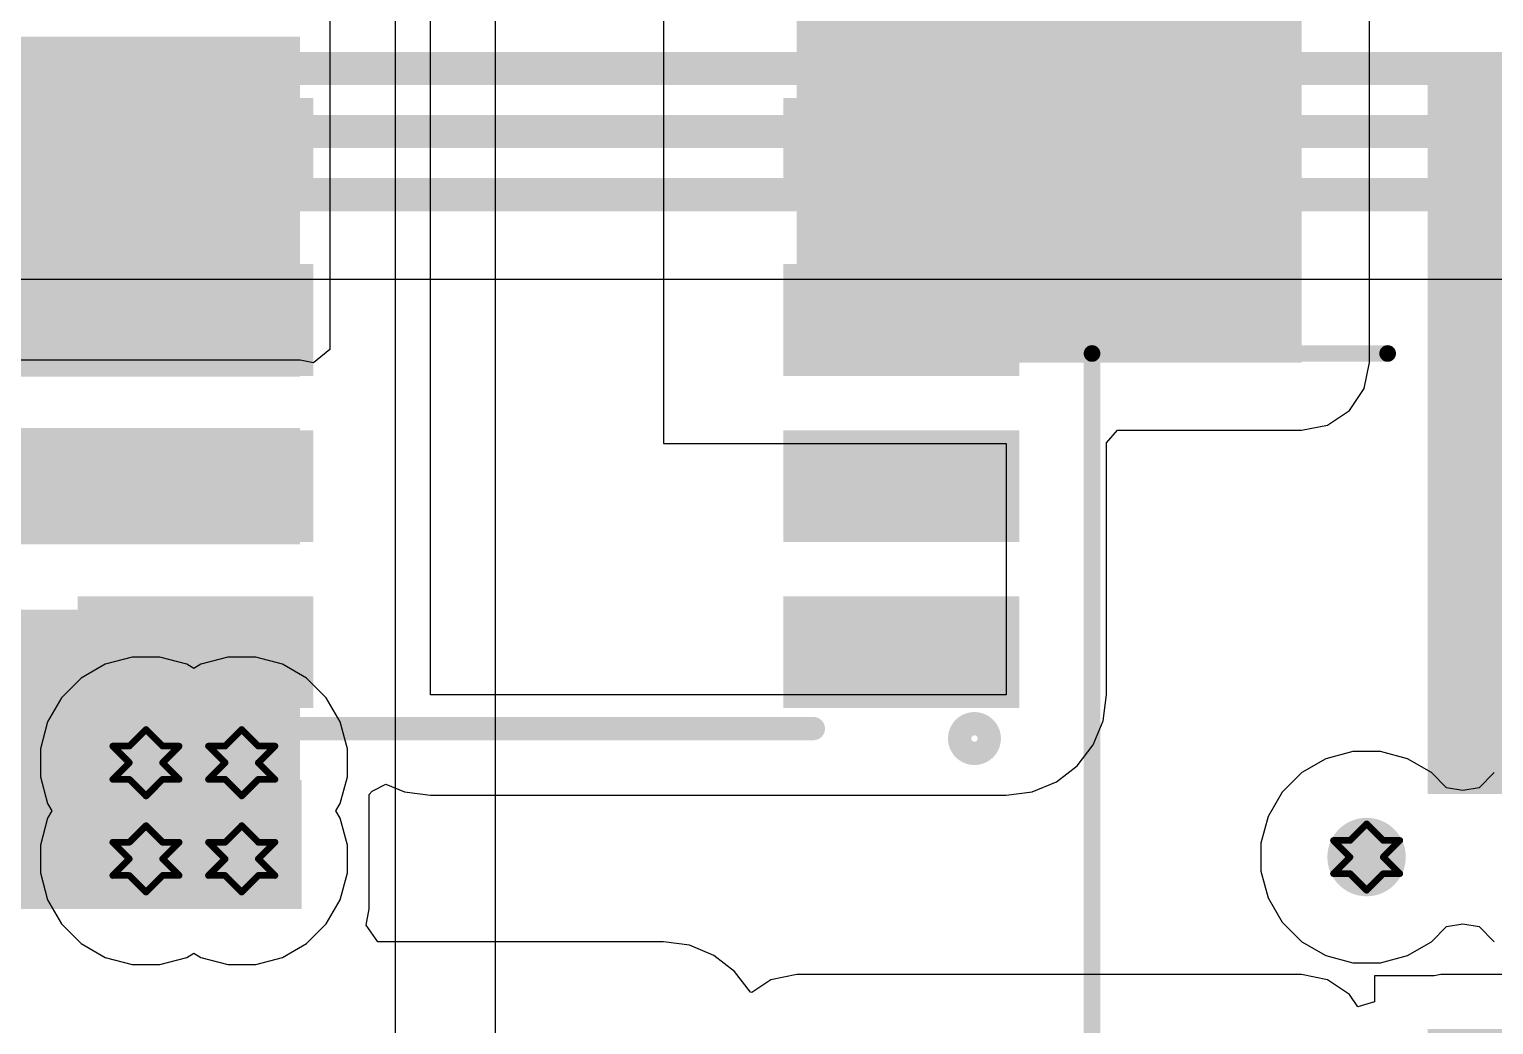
# Model space of a CAD drawing. Header units: inches. Extents: x -3 to 5437, y -3 to 5435.
# Drawn here: x 47.67 to 58.87, y 38.69 to 46.3 of the extents above; entities that cross this region are included whole.
import ezdxf

# ---------------------------------------------------------------- set-up
doc = ezdxf.new("R2010")
doc.units = ezdxf.units.IN
for name, color, linetype in [('Bottom Layer', 5, 'Continuous'), ('Bottom Solder', 6, 'Continuous'), ('Drill Drawing', 1, 'Continuous'), ('GND', 16, 'Continuous'), ('PWR', 76, 'Continuous'), ('Top Layer', 1, 'Continuous'), ('Top Overlay', 2, 'Continuous'), ('Top Paste', 8, 'Continuous'), ('Top Solder', 216, 'Continuous'), ('Via Holes', 16, 'Continuous')]:
    doc.layers.add(name, color=color, linetype=linetype)

# ---------------------------------------------------------------- blocks, each defined once
blk = doc.blocks.new('SOIC_8_120')
at = {"layer": 'Top Layer'}
for points in [[(-1.867, 1.58), (-3.467, 1.58), (-3.467, 2.23), (-1.867, 2.23)], [(3.533, 1.58), (1.933, 1.58), (1.933, 2.23), (3.533, 2.23)], [(-1.867, 0.31), (-3.467, 0.31), (-3.467, 0.96), (-1.867, 0.96)], [(3.533, 0.31), (1.933, 0.31), (1.933, 0.96), (3.533, 0.96)], [(-1.867, -0.96), (-3.467, -0.96), (-3.467, -0.31), (-1.867, -0.31)], [(3.533, -0.96), (1.933, -0.96), (1.933, -0.31), (3.533, -0.31)], [(-1.867, -2.23), (-3.467, -2.23), (-3.467, -1.58), (-1.867, -1.58)], [(3.533, -2.23), (1.933, -2.23), (1.933, -1.58), (3.533, -1.58)]]:
    blk.add_hatch(color=1, dxfattribs=at).paths.add_polyline_path(points)
at = {"layer": 'Top Paste'}
for points in [[(-1.867, 1.58), (-3.467, 1.58), (-3.467, 2.23), (-1.867, 2.23)], [(3.533, 1.58), (1.933, 1.58), (1.933, 2.23), (3.533, 2.23)], [(-1.867, 0.31), (-3.467, 0.31), (-3.467, 0.96), (-1.867, 0.96)], [(3.533, 0.31), (1.933, 0.31), (1.933, 0.96), (3.533, 0.96)], [(-1.867, -0.96), (-3.467, -0.96), (-3.467, -0.31), (-1.867, -0.31)], [(3.533, -0.96), (1.933, -0.96), (1.933, -0.31), (3.533, -0.31)], [(-1.867, -2.23), (-3.467, -2.23), (-3.467, -1.58), (-1.867, -1.58)], [(3.533, -2.23), (1.933, -2.23), (1.933, -1.58), (3.533, -1.58)]]:
    blk.add_hatch(color=8, dxfattribs=at).paths.add_polyline_path(points)
at = {"layer": 'Top Solder'}
for points in [[(-1.765, 1.478), (-3.569, 1.478), (-3.569, 2.332), (-1.765, 2.332)], [(3.635, 1.478), (1.831, 1.478), (1.831, 2.332), (3.635, 2.332)], [(-1.765, 0.208), (-3.569, 0.208), (-3.569, 1.062), (-1.765, 1.062)], [(3.635, 0.208), (1.831, 0.208), (1.831, 1.062), (3.635, 1.062)], [(-1.765, -1.062), (-3.569, -1.062), (-3.569, -0.208), (-1.765, -0.208)], [(3.635, -1.062), (1.831, -1.062), (1.831, -0.208), (3.635, -0.208)], [(-1.765, -2.332), (-3.569, -2.332), (-3.569, -1.478), (-1.765, -1.478)], [(3.635, -2.332), (1.831, -2.332), (1.831, -1.478), (3.635, -1.478)]]:
    blk.add_hatch(color=216, dxfattribs=at).paths.add_polyline_path(points)
at = {"layer": 'Top Overlay'}
for points in [[(-3.112, 2.565, 0.178, 0.178, 1), (-3.339, 2.565, 0.178, 0.178, 1)], [(-3.384, 2.565, 0.0889, 0.0889, 1), (-3.295, 2.565, 0.0889, 0.0889, 1)], [(-3.157, 2.565, 0.0889, 0.0889, 1), (-3.068, 2.565, 0.0889, 0.0889, 1)], [(-2.038, 2.489, 0.0889, 0.0889, 1), (-1.949, 2.489, 0.0889, 0.0889, 1)], [(1.949, 2.489, 0.0889, 0.0889, 1), (2.038, 2.489, 0.0889, 0.0889, 1)], [(-2.038, -2.54, 0.0889, 0.0889, 1), (-1.949, -2.54, 0.0889, 0.0889, 1)], [(1.949, -2.54, 0.0889, 0.0889, 1), (2.038, -2.54, 0.0889, 0.0889, 1)]]:
    blk.add_lwpolyline(points, format="xyseb", close=True, dxfattribs=at)
for points in [[(1.994, 2.489, 0.178, 0.178, 0), (-1.994, 2.489, 0.178, 0.178, 0)], [(1.994, -2.54, 0.178, 0.178, 0), (-1.994, -2.54, 0.178, 0.178, 0)]]:
    blk.add_lwpolyline(points, format="xyseb", dxfattribs=at)
blk = doc.blocks.new('UWX1E101MCL1GB_370')
at = {"layer": 'Top Layer'}
for points in [[(-1, 1.65), (-1, -1.65), (-6.3, -1.65), (-6.3, 1.65)], [(6.3, 1.65), (6.3, -1.65), (1, -1.65), (1, 1.65)]]:
    blk.add_hatch(color=1, dxfattribs=at).paths.add_polyline_path(points)
at = {"layer": 'Top Paste'}
for points in [[(-1, 1.65), (-1, -1.65), (-6.3, -1.65), (-6.3, 1.65)], [(6.3, 1.65), (6.3, -1.65), (1, -1.65), (1, 1.65)]]:
    blk.add_hatch(color=8, dxfattribs=at).paths.add_polyline_path(points)
at = {"layer": 'Top Solder'}
for points in [[(-0.898, 1.752), (-0.898, -1.752), (-6.402, -1.752), (-6.402, 1.752)], [(6.402, 1.752), (6.402, -1.752), (0.898, -1.752), (0.898, 1.752)]]:
    blk.add_hatch(color=216, dxfattribs=at).paths.add_polyline_path(points)
at = {"layer": 'Top Overlay'}
for points in [[(-3.15, 4.318, 0.127, 0.127, 0), (-4.242, 3.226, 0.127, 0.127, 0)], [(-3.15, 4.318, 0.127, 0.127, 0), (4.267, 4.318, 0.127, 0.127, 0)], [(4.267, 4.318, 0.127, 0.127, 0), (4.267, 2.057, 0.127, 0.127, 0)], [(-4.242, 3.226, 0.127, 0.127, 0), (-4.242, 2.184, 0.127, 0.127, 0)], [(-5.283, 2.489, 0.127, 0.127, 0), (-5.283, 1.88, 0.127, 0.127, 0)], [(-5.588, 2.184, 0.127, 0.127, 0), (-4.978, 2.184, 0.127, 0.127, 0)], [(4.267, -2.057, 0.127, 0.127, 0), (4.267, -4.318, 0.127, 0.127, 0)], [(-4.242, -2.184, 0.127, 0.127, 0), (-4.242, -3.226, 0.127, 0.127, 0)], [(-4.242, -3.226, 0.127, 0.127, 0), (-3.15, -4.318, 0.127, 0.127, 0)], [(-3.15, -4.318, 0.127, 0.127, 0), (4.267, -4.318, 0.127, 0.127, 0)]]:
    blk.add_lwpolyline(points, format="xyseb", dxfattribs=at)
for points in [[(-3.181, 4.318, 0.0635, 0.0635, 1), (-3.118, 4.318, 0.0635, 0.0635, 1)], [(-3.181, 4.318, 0.0635, 0.0635, 1), (-3.118, 4.318, 0.0635, 0.0635, 1)], [(4.235, 4.318, 0.0635, 0.0635, 1), (4.299, 4.318, 0.0635, 0.0635, 1)], [(4.235, 4.318, 0.0635, 0.0635, 1), (4.299, 4.318, 0.0635, 0.0635, 1)], [(-4.274, 3.226, 0.0635, 0.0635, 1), (-4.21, 3.226, 0.0635, 0.0635, 1)], [(-4.274, 3.226, 0.0635, 0.0635, 1), (-4.21, 3.226, 0.0635, 0.0635, 1)], [(-5.315, 2.489, 0.0635, 0.0635, 1), (-5.251, 2.489, 0.0635, 0.0635, 1)], [(-5.62, 2.184, 0.0635, 0.0635, 1), (-5.556, 2.184, 0.0635, 0.0635, 1)], [(-5.01, 2.184, 0.0635, 0.0635, 1), (-4.947, 2.184, 0.0635, 0.0635, 1)], [(-4.274, 2.184, 0.0635, 0.0635, 1), (-4.21, 2.184, 0.0635, 0.0635, 1)], [(4.235, 2.057, 0.0635, 0.0635, 1), (4.299, 2.057, 0.0635, 0.0635, 1)], [(-5.315, 1.88, 0.0635, 0.0635, 1), (-5.251, 1.88, 0.0635, 0.0635, 1)], [(4.235, -2.057, 0.0635, 0.0635, 1), (4.299, -2.057, 0.0635, 0.0635, 1)], [(-4.274, -2.184, 0.0635, 0.0635, 1), (-4.21, -2.184, 0.0635, 0.0635, 1)], [(-4.274, -3.226, 0.0635, 0.0635, 1), (-4.21, -3.226, 0.0635, 0.0635, 1)], [(-4.274, -3.226, 0.0635, 0.0635, 1), (-4.21, -3.226, 0.0635, 0.0635, 1)], [(-3.181, -4.318, 0.0635, 0.0635, 1), (-3.118, -4.318, 0.0635, 0.0635, 1)], [(-3.181, -4.318, 0.0635, 0.0635, 1), (-3.118, -4.318, 0.0635, 0.0635, 1)], [(4.235, -4.318, 0.0635, 0.0635, 1), (4.299, -4.318, 0.0635, 0.0635, 1)], [(4.235, -4.318, 0.0635, 0.0635, 1), (4.299, -4.318, 0.0635, 0.0635, 1)]]:
    blk.add_lwpolyline(points, format="xyseb", close=True, dxfattribs=at)

msp = doc.modelspace()

# ---------------------------------------------------------------- hatches: boundary and pattern name
at = {"layer": 'Bottom Layer'}
h = msp.add_hatch(color=5, dxfattribs=at)
edge = h.paths.add_edge_path()
edge.add_arc((48.565, 40.691), 0.3, 0, 360)
h = msp.add_hatch(color=5, dxfattribs=at)
edge = h.paths.add_edge_path()
edge.add_arc((49.297, 40.691), 0.3, 0, 360)
h = msp.add_hatch(color=5, dxfattribs=at)
edge = h.paths.add_edge_path()
edge.add_arc((48.565, 39.956), 0.3, 0, 360)
h = msp.add_hatch(color=5, dxfattribs=at)
edge = h.paths.add_edge_path()
edge.add_arc((49.297, 39.956), 0.3, 0, 360)
h = msp.add_hatch(color=5, dxfattribs=at)
edge = h.paths.add_edge_path()
edge.add_arc((57.901, 39.97), 0.3, 0, 360)
at = {"layer": 'Bottom Solder'}
h = msp.add_hatch(color=6, dxfattribs=at)
edge = h.paths.add_edge_path()
edge.add_arc((48.565, 40.691), 0.15, 0, 360)
h = msp.add_hatch(color=6, dxfattribs=at)
edge = h.paths.add_edge_path()
edge.add_arc((49.297, 40.691), 0.15, 0, 360)
h = msp.add_hatch(color=6, dxfattribs=at)
edge = h.paths.add_edge_path()
edge.add_arc((48.565, 39.956), 0.15, 0, 360)
h = msp.add_hatch(color=6, dxfattribs=at)
edge = h.paths.add_edge_path()
edge.add_arc((49.297, 39.956), 0.15, 0, 360)
h = msp.add_hatch(color=6, dxfattribs=at)
edge = h.paths.add_edge_path()
edge.add_arc((57.901, 39.97), 0.15, 0, 360)
at = {"layer": 'GND'}
h = msp.add_hatch(color=16, dxfattribs=at)
edge = h.paths.add_edge_path()
edge.add_arc((48.565, 40.691), 0.3, 0, 360)
h = msp.add_hatch(color=16, dxfattribs=at)
edge = h.paths.add_edge_path()
edge.add_arc((49.297, 40.691), 0.3, 0, 360)
h = msp.add_hatch(color=16, dxfattribs=at)
edge = h.paths.add_edge_path()
edge.add_arc((48.565, 39.956), 0.3, 0, 360)
h = msp.add_hatch(color=16, dxfattribs=at)
edge = h.paths.add_edge_path()
edge.add_arc((49.297, 39.956), 0.3, 0, 360)
h = msp.add_hatch(color=16, dxfattribs=at)
edge = h.paths.add_edge_path()
edge.add_arc((57.901, 39.97), 0.3, 0, 360)
at = {"layer": 'PWR'}
h = msp.add_hatch(color=76, dxfattribs=at)
edge = h.paths.add_edge_path()
edge.add_arc((48.565, 40.691), 0.3, 0, 360)
h = msp.add_hatch(color=76, dxfattribs=at)
edge = h.paths.add_edge_path()
edge.add_arc((49.297, 40.691), 0.3, 0, 360)
h = msp.add_hatch(color=76, dxfattribs=at)
edge = h.paths.add_edge_path()
edge.add_arc((48.565, 39.956), 0.3, 0, 360)
h = msp.add_hatch(color=76, dxfattribs=at)
edge = h.paths.add_edge_path()
edge.add_arc((49.297, 39.956), 0.3, 0, 360)
h = msp.add_hatch(color=76, dxfattribs=at)
edge = h.paths.add_edge_path()
edge.add_arc((57.901, 39.97), 0.3, 0, 360)
at = {"layer": 'Top Layer'}
for points in [[(53.543, 43.751), (57.404, 43.751), (57.404, 50.491), (53.543, 50.491)], [(35.814, 43.642), (49.743, 43.642), (49.743, 46.242), (35.814, 46.242)], [(48.143, 43.751), (49.743, 43.751), (49.743, 45.671), (48.143, 45.671)], [(53.543, 43.751), (55.143, 43.751), (55.143, 45.671), (53.543, 45.671)], [(46.292, 42.362), (49.743, 42.362), (49.743, 43.251), (46.292, 43.251)], [(46.292, 39.573), (49.743, 39.573), (49.743, 41.861), (46.292, 41.861)], [(37.452, 39.573), (49.755, 39.573), (49.755, 40.558), (37.452, 40.558)]]:
    msp.add_hatch(color=1, dxfattribs=at).paths.add_polyline_path(points)
h = msp.add_hatch(color=1, dxfattribs=at)
edge = h.paths.add_edge_path()
edge.add_arc((48.565, 40.691), 0.3, 0, 360)
h = msp.add_hatch(color=1, dxfattribs=at)
edge = h.paths.add_edge_path()
edge.add_arc((49.297, 40.691), 0.3, 0, 360)
h = msp.add_hatch(color=1, dxfattribs=at)
edge = h.paths.add_edge_path()
edge.add_arc((48.565, 39.956), 0.3, 0, 360)
h = msp.add_hatch(color=1, dxfattribs=at)
edge = h.paths.add_edge_path()
edge.add_arc((49.297, 39.956), 0.3, 0, 360)
h = msp.add_hatch(color=1, dxfattribs=at)
edge = h.paths.add_edge_path()
edge.add_arc((57.901, 39.97), 0.3, 0, 360)
at = {"layer": 'Top Solder'}
h = msp.add_hatch(color=216, dxfattribs=at)
edge = h.paths.add_edge_path()
edge.add_arc((48.565, 40.691), 0.15, 0, 360)
h = msp.add_hatch(color=216, dxfattribs=at)
edge = h.paths.add_edge_path()
edge.add_arc((49.297, 40.691), 0.15, 0, 360)
h = msp.add_hatch(color=216, dxfattribs=at)
edge = h.paths.add_edge_path()
edge.add_arc((48.565, 39.956), 0.15, 0, 360)
h = msp.add_hatch(color=216, dxfattribs=at)
edge = h.paths.add_edge_path()
edge.add_arc((49.297, 39.956), 0.15, 0, 360)
h = msp.add_hatch(color=216, dxfattribs=at)
edge = h.paths.add_edge_path()
edge.add_arc((57.901, 39.97), 0.15, 0, 360)
at = {"layer": 'Via Holes'}
h = msp.add_hatch(color=7, dxfattribs=at)
edge = h.paths.add_edge_path()
edge.add_arc((48.565, 40.691), 0.15, 0, 360)
h = msp.add_hatch(color=7, dxfattribs=at)
edge = h.paths.add_edge_path()
edge.add_arc((49.297, 40.691), 0.15, 0, 360)
h = msp.add_hatch(color=7, dxfattribs=at)
edge = h.paths.add_edge_path()
edge.add_arc((48.565, 39.956), 0.15, 0, 360)
h = msp.add_hatch(color=7, dxfattribs=at)
edge = h.paths.add_edge_path()
edge.add_arc((49.297, 39.956), 0.15, 0, 360)
h = msp.add_hatch(color=7, dxfattribs=at)
edge = h.paths.add_edge_path()
edge.add_arc((57.901, 39.97), 0.15, 0, 360)

# ---------------------------------------------------------------- linework, layer by layer
at = {"layer": 'Bottom Layer'}
for p, q in [((46.618, 44.387), (82.171, 44.387)), ((48.458, 41.499), (48.253, 41.444)), ((48.671, 41.499), (48.458, 41.499)), ((48.877, 41.444), (48.671, 41.499)), ((49.191, 41.499), (48.985, 41.444)), ((49.404, 41.499), (49.191, 41.499)), ((49.609, 41.444), (49.404, 41.499)), ((48.069, 41.337), (47.918, 41.187)), ((48.253, 41.444), (48.069, 41.337)), ((48.931, 41.412), (48.877, 41.444)), ((48.985, 41.444), (48.931, 41.412)), ((49.793, 41.337), (49.609, 41.444)), ((49.944, 41.187), (49.793, 41.337)), ((47.918, 41.187), (47.812, 41.003)), ((50.05, 41.003), (49.944, 41.187)), ((47.812, 41.003), (47.757, 40.797)), ((50.105, 40.797), (50.05, 41.003)), ((47.757, 40.797), (47.757, 40.584)), ((50.105, 40.584), (50.105, 40.797)), ((47.757, 40.584), (47.812, 40.379)), ((50.05, 40.379), (50.105, 40.584)), ((47.812, 40.379), (47.844, 40.323)), ((50.018, 40.323), (50.05, 40.379)), ((47.812, 40.268), (47.757, 40.062)), ((47.844, 40.323), (47.812, 40.268)), ((50.05, 40.268), (50.018, 40.323)), ((50.105, 40.062), (50.05, 40.268)), ((47.757, 40.062), (47.757, 39.85)), ((50.105, 39.85), (50.105, 40.062)), ((47.757, 39.85), (47.812, 39.644)), ((50.05, 39.644), (50.105, 39.85)), ((47.812, 39.644), (47.918, 39.46)), ((49.944, 39.46), (50.05, 39.644)), ((47.918, 39.46), (48.069, 39.309)), ((49.793, 39.309), (49.944, 39.46)), ((48.069, 39.309), (48.253, 39.203)), ((48.877, 39.203), (48.931, 39.234)), ((48.931, 39.234), (48.985, 39.203)), ((49.609, 39.203), (49.793, 39.309)), ((48.253, 39.203), (48.458, 39.148)), ((48.458, 39.148), (48.671, 39.148)), ((48.671, 39.148), (48.877, 39.203)), ((48.985, 39.203), (49.191, 39.148)), ((49.191, 39.148), (49.404, 39.148)), ((49.404, 39.148), (49.609, 39.203))]:
    msp.add_line(p, q, dxfattribs=at)
for points in [[(44.52, 45.999, 0.254, 0.254, 0), (95.044, 45.999, 0.254, 0.254, 0)], [(46.015, 45.517, 0.254, 0.254, 0), (95.172, 45.517, 0.254, 0.254, 0)], [(46.282, 45.034, 0.254, 0.254, 0), (95.3, 45.034, 0.254, 0.254, 0)]]:
    msp.add_lwpolyline(points, format="xyseb", dxfattribs=at)
at = {"layer": 'Drill Drawing'}
for points in [[(48.438, 40.818, 0.0508, 0.0508, 0), (48.565, 40.945, 0.0508, 0.0508, 0)], [(48.565, 40.945, 0.0508, 0.0508, 0), (48.692, 40.818, 0.0508, 0.0508, 0)], [(49.17, 40.818, 0.0508, 0.0508, 0), (49.297, 40.945, 0.0508, 0.0508, 0)], [(49.297, 40.945, 0.0508, 0.0508, 0), (49.424, 40.818, 0.0508, 0.0508, 0)], [(48.311, 40.818, 0.0508, 0.0508, 0), (48.438, 40.691, 0.0508, 0.0508, 0)], [(48.311, 40.818, 0.0508, 0.0508, 0), (48.438, 40.818, 0.0508, 0.0508, 0)], [(48.692, 40.818, 0.0508, 0.0508, 0), (48.819, 40.818, 0.0508, 0.0508, 0)], [(48.692, 40.691, 0.0508, 0.0508, 0), (48.819, 40.818, 0.0508, 0.0508, 0)], [(49.043, 40.818, 0.0508, 0.0508, 0), (49.17, 40.691, 0.0508, 0.0508, 0)], [(49.043, 40.818, 0.0508, 0.0508, 0), (49.17, 40.818, 0.0508, 0.0508, 0)], [(49.424, 40.818, 0.0508, 0.0508, 0), (49.551, 40.818, 0.0508, 0.0508, 0)], [(49.424, 40.691, 0.0508, 0.0508, 0), (49.551, 40.818, 0.0508, 0.0508, 0)], [(48.311, 40.564, 0.0508, 0.0508, 0), (48.438, 40.691, 0.0508, 0.0508, 0)], [(48.692, 40.691, 0.0508, 0.0508, 0), (48.819, 40.564, 0.0508, 0.0508, 0)], [(49.043, 40.564, 0.0508, 0.0508, 0), (49.17, 40.691, 0.0508, 0.0508, 0)], [(49.424, 40.691, 0.0508, 0.0508, 0), (49.551, 40.564, 0.0508, 0.0508, 0)], [(48.311, 40.564, 0.0508, 0.0508, 0), (48.438, 40.564, 0.0508, 0.0508, 0)], [(48.438, 40.564, 0.0508, 0.0508, 0), (48.565, 40.437, 0.0508, 0.0508, 0)], [(48.565, 40.437, 0.0508, 0.0508, 0), (48.692, 40.564, 0.0508, 0.0508, 0)], [(48.692, 40.564, 0.0508, 0.0508, 0), (48.819, 40.564, 0.0508, 0.0508, 0)], [(49.043, 40.564, 0.0508, 0.0508, 0), (49.17, 40.564, 0.0508, 0.0508, 0)], [(49.17, 40.564, 0.0508, 0.0508, 0), (49.297, 40.437, 0.0508, 0.0508, 0)], [(49.297, 40.437, 0.0508, 0.0508, 0), (49.424, 40.564, 0.0508, 0.0508, 0)], [(49.424, 40.564, 0.0508, 0.0508, 0), (49.551, 40.564, 0.0508, 0.0508, 0)], [(48.438, 40.083, 0.0508, 0.0508, 0), (48.565, 40.21, 0.0508, 0.0508, 0)], [(48.565, 40.21, 0.0508, 0.0508, 0), (48.692, 40.083, 0.0508, 0.0508, 0)], [(49.17, 40.083, 0.0508, 0.0508, 0), (49.297, 40.21, 0.0508, 0.0508, 0)], [(49.297, 40.21, 0.0508, 0.0508, 0), (49.424, 40.083, 0.0508, 0.0508, 0)], [(57.774, 40.097, 0.0508, 0.0508, 0), (57.901, 40.224, 0.0508, 0.0508, 0)], [(57.901, 40.224, 0.0508, 0.0508, 0), (58.028, 40.097, 0.0508, 0.0508, 0)], [(48.311, 40.083, 0.0508, 0.0508, 0), (48.438, 39.956, 0.0508, 0.0508, 0)], [(48.311, 40.083, 0.0508, 0.0508, 0), (48.438, 40.083, 0.0508, 0.0508, 0)], [(48.692, 40.083, 0.0508, 0.0508, 0), (48.819, 40.083, 0.0508, 0.0508, 0)], [(48.692, 39.956, 0.0508, 0.0508, 0), (48.819, 40.083, 0.0508, 0.0508, 0)], [(49.043, 40.083, 0.0508, 0.0508, 0), (49.17, 39.956, 0.0508, 0.0508, 0)], [(49.043, 40.083, 0.0508, 0.0508, 0), (49.17, 40.083, 0.0508, 0.0508, 0)], [(49.424, 40.083, 0.0508, 0.0508, 0), (49.551, 40.083, 0.0508, 0.0508, 0)], [(49.424, 39.956, 0.0508, 0.0508, 0), (49.551, 40.083, 0.0508, 0.0508, 0)], [(57.647, 40.097, 0.0508, 0.0508, 0), (57.774, 39.97, 0.0508, 0.0508, 0)], [(57.647, 40.097, 0.0508, 0.0508, 0), (57.774, 40.097, 0.0508, 0.0508, 0)], [(58.028, 40.097, 0.0508, 0.0508, 0), (58.155, 40.097, 0.0508, 0.0508, 0)], [(58.028, 39.97, 0.0508, 0.0508, 0), (58.155, 40.097, 0.0508, 0.0508, 0)], [(57.647, 39.843, 0.0508, 0.0508, 0), (57.774, 39.97, 0.0508, 0.0508, 0)], [(58.028, 39.97, 0.0508, 0.0508, 0), (58.155, 39.843, 0.0508, 0.0508, 0)], [(48.311, 39.829, 0.0508, 0.0508, 0), (48.438, 39.956, 0.0508, 0.0508, 0)], [(48.692, 39.956, 0.0508, 0.0508, 0), (48.819, 39.829, 0.0508, 0.0508, 0)], [(49.043, 39.829, 0.0508, 0.0508, 0), (49.17, 39.956, 0.0508, 0.0508, 0)], [(49.424, 39.956, 0.0508, 0.0508, 0), (49.551, 39.829, 0.0508, 0.0508, 0)], [(48.311, 39.829, 0.0508, 0.0508, 0), (48.438, 39.829, 0.0508, 0.0508, 0)], [(48.438, 39.829, 0.0508, 0.0508, 0), (48.565, 39.702, 0.0508, 0.0508, 0)], [(48.565, 39.702, 0.0508, 0.0508, 0), (48.692, 39.829, 0.0508, 0.0508, 0)], [(48.692, 39.829, 0.0508, 0.0508, 0), (48.819, 39.829, 0.0508, 0.0508, 0)], [(49.043, 39.829, 0.0508, 0.0508, 0), (49.17, 39.829, 0.0508, 0.0508, 0)], [(49.17, 39.829, 0.0508, 0.0508, 0), (49.297, 39.702, 0.0508, 0.0508, 0)], [(49.297, 39.702, 0.0508, 0.0508, 0), (49.424, 39.829, 0.0508, 0.0508, 0)], [(49.424, 39.829, 0.0508, 0.0508, 0), (49.551, 39.829, 0.0508, 0.0508, 0)], [(57.647, 39.843, 0.0508, 0.0508, 0), (57.774, 39.843, 0.0508, 0.0508, 0)], [(57.774, 39.843, 0.0508, 0.0508, 0), (57.901, 39.716, 0.0508, 0.0508, 0)], [(57.901, 39.716, 0.0508, 0.0508, 0), (58.028, 39.843, 0.0508, 0.0508, 0)], [(58.028, 39.843, 0.0508, 0.0508, 0), (58.155, 39.843, 0.0508, 0.0508, 0)]]:
    msp.add_lwpolyline(points, format="xyseb", dxfattribs=at)
for points in [[(48.552, 40.945, 0.0254, 0.0254, 1), (48.578, 40.945, 0.0254, 0.0254, 1)], [(48.552, 40.945, 0.0254, 0.0254, 1), (48.578, 40.945, 0.0254, 0.0254, 1)], [(49.284, 40.945, 0.0254, 0.0254, 1), (49.31, 40.945, 0.0254, 0.0254, 1)], [(49.284, 40.945, 0.0254, 0.0254, 1), (49.31, 40.945, 0.0254, 0.0254, 1)], [(48.298, 40.818, 0.0254, 0.0254, 1), (48.324, 40.818, 0.0254, 0.0254, 1)], [(48.298, 40.818, 0.0254, 0.0254, 1), (48.324, 40.818, 0.0254, 0.0254, 1)], [(48.425, 40.818, 0.0254, 0.0254, 1), (48.45, 40.818, 0.0254, 0.0254, 1)], [(48.425, 40.818, 0.0254, 0.0254, 1), (48.45, 40.818, 0.0254, 0.0254, 1)], [(48.679, 40.818, 0.0254, 0.0254, 1), (48.705, 40.818, 0.0254, 0.0254, 1)], [(48.679, 40.818, 0.0254, 0.0254, 1), (48.705, 40.818, 0.0254, 0.0254, 1)], [(48.806, 40.818, 0.0254, 0.0254, 1), (48.831, 40.818, 0.0254, 0.0254, 1)], [(48.806, 40.818, 0.0254, 0.0254, 1), (48.831, 40.818, 0.0254, 0.0254, 1)], [(49.03, 40.818, 0.0254, 0.0254, 1), (49.056, 40.818, 0.0254, 0.0254, 1)], [(49.03, 40.818, 0.0254, 0.0254, 1), (49.056, 40.818, 0.0254, 0.0254, 1)], [(49.157, 40.818, 0.0254, 0.0254, 1), (49.183, 40.818, 0.0254, 0.0254, 1)], [(49.157, 40.818, 0.0254, 0.0254, 1), (49.183, 40.818, 0.0254, 0.0254, 1)], [(49.411, 40.818, 0.0254, 0.0254, 1), (49.437, 40.818, 0.0254, 0.0254, 1)], [(49.411, 40.818, 0.0254, 0.0254, 1), (49.437, 40.818, 0.0254, 0.0254, 1)], [(49.538, 40.818, 0.0254, 0.0254, 1), (49.564, 40.818, 0.0254, 0.0254, 1)], [(49.538, 40.818, 0.0254, 0.0254, 1), (49.564, 40.818, 0.0254, 0.0254, 1)], [(48.425, 40.691, 0.0254, 0.0254, 1), (48.45, 40.691, 0.0254, 0.0254, 1)], [(48.425, 40.691, 0.0254, 0.0254, 1), (48.45, 40.691, 0.0254, 0.0254, 1)], [(48.679, 40.691, 0.0254, 0.0254, 1), (48.705, 40.691, 0.0254, 0.0254, 1)], [(48.679, 40.691, 0.0254, 0.0254, 1), (48.705, 40.691, 0.0254, 0.0254, 1)], [(49.157, 40.691, 0.0254, 0.0254, 1), (49.183, 40.691, 0.0254, 0.0254, 1)], [(49.157, 40.691, 0.0254, 0.0254, 1), (49.183, 40.691, 0.0254, 0.0254, 1)], [(49.411, 40.691, 0.0254, 0.0254, 1), (49.437, 40.691, 0.0254, 0.0254, 1)], [(49.411, 40.691, 0.0254, 0.0254, 1), (49.437, 40.691, 0.0254, 0.0254, 1)], [(48.298, 40.564, 0.0254, 0.0254, 1), (48.324, 40.564, 0.0254, 0.0254, 1)], [(48.298, 40.564, 0.0254, 0.0254, 1), (48.324, 40.564, 0.0254, 0.0254, 1)], [(48.425, 40.564, 0.0254, 0.0254, 1), (48.45, 40.564, 0.0254, 0.0254, 1)], [(48.425, 40.564, 0.0254, 0.0254, 1), (48.45, 40.564, 0.0254, 0.0254, 1)], [(48.679, 40.564, 0.0254, 0.0254, 1), (48.705, 40.564, 0.0254, 0.0254, 1)], [(48.679, 40.564, 0.0254, 0.0254, 1), (48.705, 40.564, 0.0254, 0.0254, 1)], [(48.806, 40.564, 0.0254, 0.0254, 1), (48.831, 40.564, 0.0254, 0.0254, 1)], [(48.806, 40.564, 0.0254, 0.0254, 1), (48.831, 40.564, 0.0254, 0.0254, 1)], [(49.03, 40.564, 0.0254, 0.0254, 1), (49.056, 40.564, 0.0254, 0.0254, 1)], [(49.03, 40.564, 0.0254, 0.0254, 1), (49.056, 40.564, 0.0254, 0.0254, 1)], [(49.157, 40.564, 0.0254, 0.0254, 1), (49.183, 40.564, 0.0254, 0.0254, 1)], [(49.157, 40.564, 0.0254, 0.0254, 1), (49.183, 40.564, 0.0254, 0.0254, 1)], [(49.411, 40.564, 0.0254, 0.0254, 1), (49.437, 40.564, 0.0254, 0.0254, 1)], [(49.411, 40.564, 0.0254, 0.0254, 1), (49.437, 40.564, 0.0254, 0.0254, 1)], [(49.538, 40.564, 0.0254, 0.0254, 1), (49.564, 40.564, 0.0254, 0.0254, 1)], [(49.538, 40.564, 0.0254, 0.0254, 1), (49.564, 40.564, 0.0254, 0.0254, 1)], [(48.552, 40.437, 0.0254, 0.0254, 1), (48.578, 40.437, 0.0254, 0.0254, 1)], [(48.552, 40.437, 0.0254, 0.0254, 1), (48.578, 40.437, 0.0254, 0.0254, 1)], [(49.284, 40.437, 0.0254, 0.0254, 1), (49.31, 40.437, 0.0254, 0.0254, 1)], [(49.284, 40.437, 0.0254, 0.0254, 1), (49.31, 40.437, 0.0254, 0.0254, 1)], [(48.552, 40.21, 0.0254, 0.0254, 1), (48.578, 40.21, 0.0254, 0.0254, 1)], [(48.552, 40.21, 0.0254, 0.0254, 1), (48.578, 40.21, 0.0254, 0.0254, 1)], [(49.284, 40.21, 0.0254, 0.0254, 1), (49.31, 40.21, 0.0254, 0.0254, 1)], [(49.284, 40.21, 0.0254, 0.0254, 1), (49.31, 40.21, 0.0254, 0.0254, 1)], [(57.889, 40.224, 0.0254, 0.0254, 1), (57.914, 40.224, 0.0254, 0.0254, 1)], [(57.889, 40.224, 0.0254, 0.0254, 1), (57.914, 40.224, 0.0254, 0.0254, 1)], [(48.298, 40.083, 0.0254, 0.0254, 1), (48.324, 40.083, 0.0254, 0.0254, 1)], [(48.298, 40.083, 0.0254, 0.0254, 1), (48.324, 40.083, 0.0254, 0.0254, 1)], [(48.425, 40.083, 0.0254, 0.0254, 1), (48.45, 40.083, 0.0254, 0.0254, 1)], [(48.425, 40.083, 0.0254, 0.0254, 1), (48.45, 40.083, 0.0254, 0.0254, 1)], [(48.679, 40.083, 0.0254, 0.0254, 1), (48.705, 40.083, 0.0254, 0.0254, 1)], [(48.679, 40.083, 0.0254, 0.0254, 1), (48.705, 40.083, 0.0254, 0.0254, 1)], [(48.806, 40.083, 0.0254, 0.0254, 1), (48.831, 40.083, 0.0254, 0.0254, 1)], [(48.806, 40.083, 0.0254, 0.0254, 1), (48.831, 40.083, 0.0254, 0.0254, 1)], [(49.03, 40.083, 0.0254, 0.0254, 1), (49.056, 40.083, 0.0254, 0.0254, 1)], [(49.03, 40.083, 0.0254, 0.0254, 1), (49.056, 40.083, 0.0254, 0.0254, 1)], [(49.157, 40.083, 0.0254, 0.0254, 1), (49.183, 40.083, 0.0254, 0.0254, 1)], [(49.157, 40.083, 0.0254, 0.0254, 1), (49.183, 40.083, 0.0254, 0.0254, 1)], [(49.411, 40.083, 0.0254, 0.0254, 1), (49.437, 40.083, 0.0254, 0.0254, 1)], [(49.411, 40.083, 0.0254, 0.0254, 1), (49.437, 40.083, 0.0254, 0.0254, 1)], [(49.538, 40.083, 0.0254, 0.0254, 1), (49.564, 40.083, 0.0254, 0.0254, 1)], [(49.538, 40.083, 0.0254, 0.0254, 1), (49.564, 40.083, 0.0254, 0.0254, 1)], [(57.635, 40.097, 0.0254, 0.0254, 1), (57.66, 40.097, 0.0254, 0.0254, 1)], [(57.635, 40.097, 0.0254, 0.0254, 1), (57.66, 40.097, 0.0254, 0.0254, 1)], [(57.762, 40.097, 0.0254, 0.0254, 1), (57.787, 40.097, 0.0254, 0.0254, 1)], [(57.762, 40.097, 0.0254, 0.0254, 1), (57.787, 40.097, 0.0254, 0.0254, 1)], [(58.016, 40.097, 0.0254, 0.0254, 1), (58.041, 40.097, 0.0254, 0.0254, 1)], [(58.016, 40.097, 0.0254, 0.0254, 1), (58.041, 40.097, 0.0254, 0.0254, 1)], [(58.143, 40.097, 0.0254, 0.0254, 1), (58.168, 40.097, 0.0254, 0.0254, 1)], [(58.143, 40.097, 0.0254, 0.0254, 1), (58.168, 40.097, 0.0254, 0.0254, 1)], [(57.762, 39.97, 0.0254, 0.0254, 1), (57.787, 39.97, 0.0254, 0.0254, 1)], [(57.762, 39.97, 0.0254, 0.0254, 1), (57.787, 39.97, 0.0254, 0.0254, 1)], [(58.016, 39.97, 0.0254, 0.0254, 1), (58.041, 39.97, 0.0254, 0.0254, 1)], [(58.016, 39.97, 0.0254, 0.0254, 1), (58.041, 39.97, 0.0254, 0.0254, 1)], [(48.425, 39.956, 0.0254, 0.0254, 1), (48.45, 39.956, 0.0254, 0.0254, 1)], [(48.425, 39.956, 0.0254, 0.0254, 1), (48.45, 39.956, 0.0254, 0.0254, 1)], [(48.679, 39.956, 0.0254, 0.0254, 1), (48.705, 39.956, 0.0254, 0.0254, 1)], [(48.679, 39.956, 0.0254, 0.0254, 1), (48.705, 39.956, 0.0254, 0.0254, 1)], [(49.157, 39.956, 0.0254, 0.0254, 1), (49.183, 39.956, 0.0254, 0.0254, 1)], [(49.157, 39.956, 0.0254, 0.0254, 1), (49.183, 39.956, 0.0254, 0.0254, 1)], [(49.411, 39.956, 0.0254, 0.0254, 1), (49.437, 39.956, 0.0254, 0.0254, 1)], [(49.411, 39.956, 0.0254, 0.0254, 1), (49.437, 39.956, 0.0254, 0.0254, 1)], [(48.298, 39.829, 0.0254, 0.0254, 1), (48.324, 39.829, 0.0254, 0.0254, 1)], [(48.298, 39.829, 0.0254, 0.0254, 1), (48.324, 39.829, 0.0254, 0.0254, 1)], [(48.425, 39.829, 0.0254, 0.0254, 1), (48.45, 39.829, 0.0254, 0.0254, 1)], [(48.425, 39.829, 0.0254, 0.0254, 1), (48.45, 39.829, 0.0254, 0.0254, 1)], [(48.679, 39.829, 0.0254, 0.0254, 1), (48.705, 39.829, 0.0254, 0.0254, 1)], [(48.679, 39.829, 0.0254, 0.0254, 1), (48.705, 39.829, 0.0254, 0.0254, 1)], [(48.806, 39.829, 0.0254, 0.0254, 1), (48.831, 39.829, 0.0254, 0.0254, 1)], [(48.806, 39.829, 0.0254, 0.0254, 1), (48.831, 39.829, 0.0254, 0.0254, 1)], [(49.03, 39.829, 0.0254, 0.0254, 1), (49.056, 39.829, 0.0254, 0.0254, 1)], [(49.03, 39.829, 0.0254, 0.0254, 1), (49.056, 39.829, 0.0254, 0.0254, 1)], [(49.157, 39.829, 0.0254, 0.0254, 1), (49.183, 39.829, 0.0254, 0.0254, 1)], [(49.157, 39.829, 0.0254, 0.0254, 1), (49.183, 39.829, 0.0254, 0.0254, 1)], [(49.411, 39.829, 0.0254, 0.0254, 1), (49.437, 39.829, 0.0254, 0.0254, 1)], [(49.411, 39.829, 0.0254, 0.0254, 1), (49.437, 39.829, 0.0254, 0.0254, 1)], [(49.538, 39.829, 0.0254, 0.0254, 1), (49.564, 39.829, 0.0254, 0.0254, 1)], [(49.538, 39.829, 0.0254, 0.0254, 1), (49.564, 39.829, 0.0254, 0.0254, 1)], [(57.635, 39.843, 0.0254, 0.0254, 1), (57.66, 39.843, 0.0254, 0.0254, 1)], [(57.635, 39.843, 0.0254, 0.0254, 1), (57.66, 39.843, 0.0254, 0.0254, 1)], [(57.762, 39.843, 0.0254, 0.0254, 1), (57.787, 39.843, 0.0254, 0.0254, 1)], [(57.762, 39.843, 0.0254, 0.0254, 1), (57.787, 39.843, 0.0254, 0.0254, 1)], [(58.016, 39.843, 0.0254, 0.0254, 1), (58.041, 39.843, 0.0254, 0.0254, 1)], [(58.016, 39.843, 0.0254, 0.0254, 1), (58.041, 39.843, 0.0254, 0.0254, 1)], [(58.143, 39.843, 0.0254, 0.0254, 1), (58.168, 39.843, 0.0254, 0.0254, 1)], [(58.143, 39.843, 0.0254, 0.0254, 1), (58.168, 39.843, 0.0254, 0.0254, 1)], [(48.552, 39.702, 0.0254, 0.0254, 1), (48.578, 39.702, 0.0254, 0.0254, 1)], [(48.552, 39.702, 0.0254, 0.0254, 1), (48.578, 39.702, 0.0254, 0.0254, 1)], [(49.284, 39.702, 0.0254, 0.0254, 1), (49.31, 39.702, 0.0254, 0.0254, 1)], [(49.284, 39.702, 0.0254, 0.0254, 1), (49.31, 39.702, 0.0254, 0.0254, 1)], [(57.889, 39.716, 0.0254, 0.0254, 1), (57.914, 39.716, 0.0254, 0.0254, 1)], [(57.889, 39.716, 0.0254, 0.0254, 1), (57.914, 39.716, 0.0254, 0.0254, 1)]]:
    msp.add_lwpolyline(points, format="xyseb", close=True, dxfattribs=at)
at = {"layer": 'GND'}
for p, q in [((48.458, 41.499), (48.253, 41.444)), ((48.671, 41.499), (48.458, 41.499)), ((48.877, 41.444), (48.671, 41.499)), ((49.191, 41.499), (48.985, 41.444)), ((49.404, 41.499), (49.191, 41.499)), ((49.609, 41.444), (49.404, 41.499)), ((48.069, 41.337), (47.918, 41.187)), ((48.253, 41.444), (48.069, 41.337)), ((48.931, 41.412), (48.877, 41.444)), ((48.985, 41.444), (48.931, 41.412)), ((49.793, 41.337), (49.609, 41.444)), ((49.944, 41.187), (49.793, 41.337)), ((47.918, 41.187), (47.812, 41.003)), ((50.05, 41.003), (49.944, 41.187)), ((47.812, 41.003), (47.757, 40.797)), ((50.105, 40.797), (50.05, 41.003)), ((47.757, 40.797), (47.757, 40.584)), ((50.105, 40.584), (50.105, 40.797)), ((47.757, 40.584), (47.812, 40.379)), ((50.05, 40.379), (50.105, 40.584)), ((47.812, 40.379), (47.844, 40.323)), ((50.018, 40.323), (50.05, 40.379)), ((47.812, 40.268), (47.757, 40.062)), ((47.844, 40.323), (47.812, 40.268)), ((50.05, 40.268), (50.018, 40.323)), ((50.105, 40.062), (50.05, 40.268)), ((47.757, 40.062), (47.757, 39.85)), ((50.105, 39.85), (50.105, 40.062)), ((47.757, 39.85), (47.812, 39.644)), ((50.05, 39.644), (50.105, 39.85)), ((47.812, 39.644), (47.918, 39.46)), ((49.944, 39.46), (50.05, 39.644)), ((47.918, 39.46), (48.069, 39.309)), ((49.793, 39.309), (49.944, 39.46)), ((48.069, 39.309), (48.253, 39.203)), ((48.877, 39.203), (48.931, 39.234)), ((48.931, 39.234), (48.985, 39.203)), ((49.609, 39.203), (49.793, 39.309)), ((48.253, 39.203), (48.458, 39.148)), ((48.458, 39.148), (48.671, 39.148)), ((48.671, 39.148), (48.877, 39.203)), ((48.985, 39.203), (49.191, 39.148)), ((49.191, 39.148), (49.404, 39.148)), ((49.404, 39.148), (49.609, 39.203))]:
    msp.add_line(p, q, dxfattribs=at)
at = {"layer": 'PWR'}
for p, q in [((50.47, 66.062), (50.47, 32.233)), ((51.238, 32.551), (51.238, 66.062)), ((57.795, 40.778), (57.589, 40.722)), ((58.008, 40.778), (57.795, 40.778)), ((58.213, 40.722), (58.008, 40.778)), ((57.589, 40.722), (57.405, 40.616)), ((58.397, 40.616), (58.213, 40.722)), ((57.405, 40.616), (57.255, 40.466)), ((58.513, 40.5), (58.397, 40.616)), ((58.878, 40.616), (58.763, 40.5)), ((57.255, 40.466), (57.148, 40.281)), ((58.638, 40.48), (58.513, 40.5)), ((58.763, 40.5), (58.638, 40.48)), ((57.148, 40.281), (57.093, 40.076)), ((57.093, 40.076), (57.093, 39.863)), ((57.093, 39.863), (57.148, 39.658)), ((57.148, 39.658), (57.255, 39.473)), ((57.255, 39.473), (57.405, 39.323)), ((58.397, 39.323), (58.513, 39.439)), ((58.513, 39.439), (58.638, 39.459)), ((58.638, 39.459), (58.763, 39.439)), ((58.763, 39.439), (58.878, 39.323)), ((57.405, 39.323), (57.589, 39.217)), ((58.213, 39.217), (58.397, 39.323)), ((57.589, 39.217), (57.795, 39.162)), ((58.008, 39.162), (58.213, 39.217)), ((57.795, 39.162), (58.008, 39.162))]:
    msp.add_line(p, q, dxfattribs=at)
at = {"layer": 'Top Layer'}
for p, q in [((52.524, 50.491), (52.524, 43.131)), ((57.922, 43.751), (57.922, 50.491)), ((50.74, 41.211), (50.74, 47.244)), ((49.972, 46.475), (49.972, 43.85)), ((49.972, 43.85), (49.845, 43.749)), ((49.743, 43.769), (46.292, 43.769)), ((49.845, 43.749), (49.743, 43.769)), ((57.883, 43.553), (57.922, 43.751)), ((57.77, 43.385), (57.883, 43.553)), ((57.602, 43.273), (57.77, 43.385)), ((57.404, 43.233), (57.602, 43.273)), ((52.524, 43.131), (55.143, 43.131)), ((55.143, 43.131), (55.143, 41.211)), ((55.911, 43.138), (55.995, 43.233)), ((55.912, 43.131), (55.911, 43.138)), ((55.912, 41.211), (55.912, 43.131)), ((55.995, 43.233), (57.404, 43.233)), ((55.143, 41.211), (50.74, 41.211)), ((55.886, 41.012), (55.912, 41.211)), ((55.809, 40.827), (55.886, 41.012)), ((55.687, 40.668), (55.809, 40.827)), ((55.528, 40.546), (55.687, 40.668)), ((50.273, 40.449), (50.294, 40.473)), ((50.273, 39.573), (50.273, 40.449)), ((50.294, 40.473), (50.4, 40.528)), ((50.4, 40.528), (50.541, 40.469)), ((50.541, 40.469), (50.74, 40.443)), ((50.74, 40.443), (55.143, 40.443)), ((55.143, 40.443), (55.342, 40.469)), ((55.342, 40.469), (55.528, 40.546)), ((50.248, 39.448), (50.273, 39.573)), ((50.339, 39.321), (50.248, 39.448)), ((52.524, 39.321), (50.339, 39.321)), ((52.723, 39.295), (52.524, 39.321)), ((52.908, 39.218), (52.723, 39.295)), ((53.067, 39.096), (52.908, 39.218)), ((53.189, 38.937), (53.067, 39.096)), ((53.345, 39.031), (53.2, 38.934)), ((53.543, 39.071), (53.345, 39.031)), ((57.404, 39.071), (53.543, 39.071)), ((57.602, 39.031), (57.404, 39.071)), ((57.77, 38.919), (57.602, 39.031)), ((58.419, 39.061), (57.961, 39.061)), ((57.961, 39.061), (57.961, 38.862)), ((58.469, 39.071), (58.419, 39.061)), ((64.668, 39.071), (58.469, 39.071)), ((53.2, 38.934), (53.189, 38.937)), ((57.834, 38.824), (57.77, 38.919)), ((57.961, 38.862), (57.834, 38.824))]:
    msp.add_line(p, q, dxfattribs=at)

# ---------------------------------------------------------------- block references
for name, p, rotation in [('SOIC_8_120', (51.676, 43.441), 180), ('UWX1E101MCL1GB_370', (60.119, 39.553), 90)]:
    msp.add_blockref(name, p, dxfattribs=dict(rotation=rotation))

doc.saveas('drawing.dxf')
